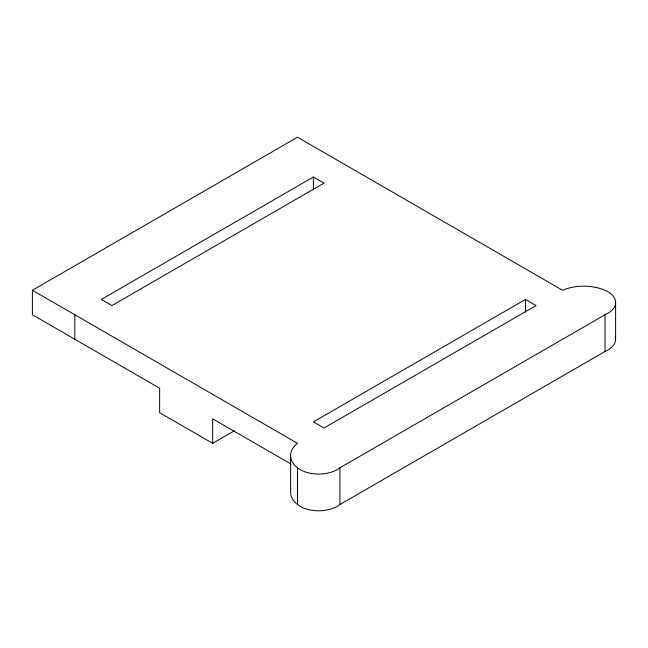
<?xml version="1.0" encoding="UTF-8"?>
<svg xmlns="http://www.w3.org/2000/svg" width="648" height="648" viewBox="0 0 648 648"><rect width="100%" height="100%" fill="white"/><g stroke="black" fill="none" stroke-linecap="round" stroke-linejoin="round"><path stroke-width="0.97" d="M234.39 430.774L212.666 443.321L159.643 412.711L159.643 388.217L32.4 314.758L32.4 290.272L297.489 137.222L562.586 290.272A35.348 20.404 0 0 1 604.997 290.272A26.511 15.301 0 0 1 604.997 314.758L604.997 351.491L339.908 504.541A26.204 15.131 0 0 1 297.489 504.541A36.11 20.849 0 0 1 290.604 492.294L290.604 455.56M313.397 177.009L101.323 299.449L111.926 305.573L324 183.133L313.397 177.009L313.397 189.743M525.471 299.449L313.397 421.889L324 428.012L536.074 305.573L525.471 299.449L525.471 312.182M32.4 290.272L297.489 443.321A36.11 20.849 0 0 0 297.489 467.807A26.204 15.131 0 0 0 339.908 467.807L604.997 314.758M290.498 463.765L212.666 418.827L212.666 443.321M615.6 302.511L615.6 339.244M339.908 467.807L339.908 504.541M297.489 467.807L297.489 504.541M74.812 314.758L74.812 339.244M615.284 336.887A26.511 15.301 0 0 1 604.997 351.491"/></g></svg>
